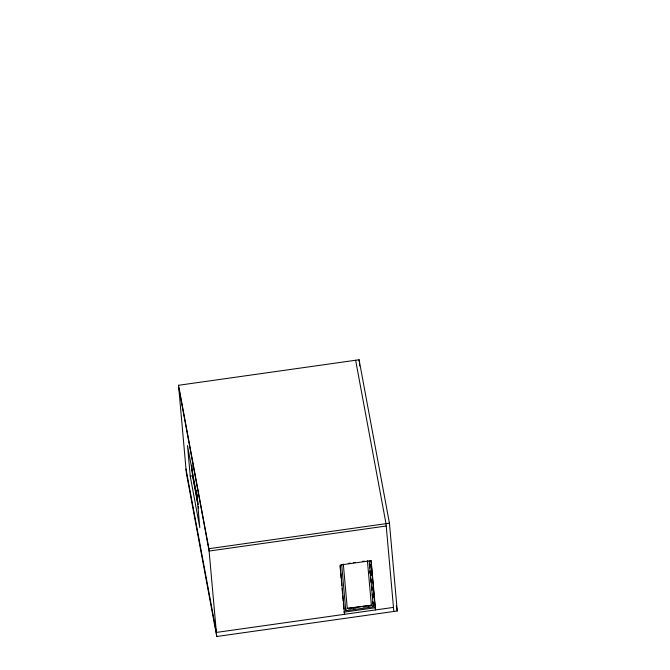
<?xml version="1.0" encoding="UTF-8"?>
<svg xmlns="http://www.w3.org/2000/svg" width="670" height="670" viewBox="0 0 670 670"><rect width="100%" height="100%" fill="white"/><g stroke="black" fill="none" stroke-linecap="round" stroke-linejoin="round"><path stroke-width="1" d="M373.14 605.931L373.039 606.023A0.879 0.427 48.8 0 1 372.713 605.94M178.538 385.284L359.078 359.765L389.438 523.178L397.276 610.973L216.737 636.5L186.369 473.087L178.538 385.284L208.898 548.697L216.737 636.5M190.246 476.186L187.508 445.517L197.072 496.989L199.811 527.659L190.246 476.186L192.231 475.909M208.898 548.697L389.438 523.178M386.213 526.009L209.107 551.042L178.748 387.628M348.333 563.386L350.335 563.11M353.35 562.683L355.36 562.398M362.386 561.401L364.388 561.117M371.381 605.261L347.244 608.427L371.381 605.261L367.403 560.698M348.635 609.013L350.971 608.703M352.998 608.419L356.038 607.992M363.132 606.986L365.158 606.702M368.031 606.275L370.225 605.981M345.477 609.03L345.795 610.713L373.324 606.819L369.229 560.949M344.179 612.129L375.15 607.749L370.937 560.547M393.474 607.397L216.368 632.43L186.009 469.017M345.611 609.742L345.879 609.851A0.879 0.486 -63 0 0 346.105 609.7M355.636 360.251L386.004 523.664L393.834 611.467M396.322 605.839L397.276 610.973M374.195 602.631L374.53 604.457M375.041 607.196L375.552 609.926L371.155 560.664L340.184 565.044L344.581 614.306L344.07 611.568M198.044 504.359L196.829 494.066M197.901 504.569L192.566 475.859L191.654 465.642M198.261 506.545L198.63 508.53M359.078 359.765L359.262 361.825M359.447 363.894L359.631 365.962M371.012 564.182L371.289 567.256M371.657 571.359L372.017 575.471M372.386 579.575L372.662 582.649M373.031 586.753L373.307 589.835M373.76 594.968L373.944 597.02M374.404 602.146L374.589 604.206M370.803 564.659L370.987 566.711M371.54 572.875L371.724 574.927M372.177 580.053L372.361 582.104M372.822 587.238L373.098 590.32M373.55 595.446L373.734 597.498M369.647 564.994L369.924 568.11M370.301 572.272L370.577 575.396M370.946 579.55L371.222 582.674M371.599 586.836L371.875 589.952M372.244 594.114L372.621 598.277M372.989 602.431L373.265 605.554M369.363 563.864L369.547 565.941M370.016 571.158L370.2 573.244M370.669 578.453L370.853 580.538M372.713 601.392L372.897 603.477M369.873 570.941L370.058 573.026M370.527 578.235L370.711 580.32M343.316 564.098L347.295 608.67M341.7 564.844L345.795 610.713M340.059 565.949L340.511 571.083M340.695 573.135L341.156 578.26M341.34 580.32L341.792 585.446M342.069 588.528L342.529 593.662M342.713 595.714L343.166 600.839M343.35 602.891L343.903 609.055M196.344 490.356L197.349 501.595M196.235 490.85L196.88 498.07L192.692 475.558L192.139 469.36M191.771 465.231L191.955 467.3"/></g></svg>
